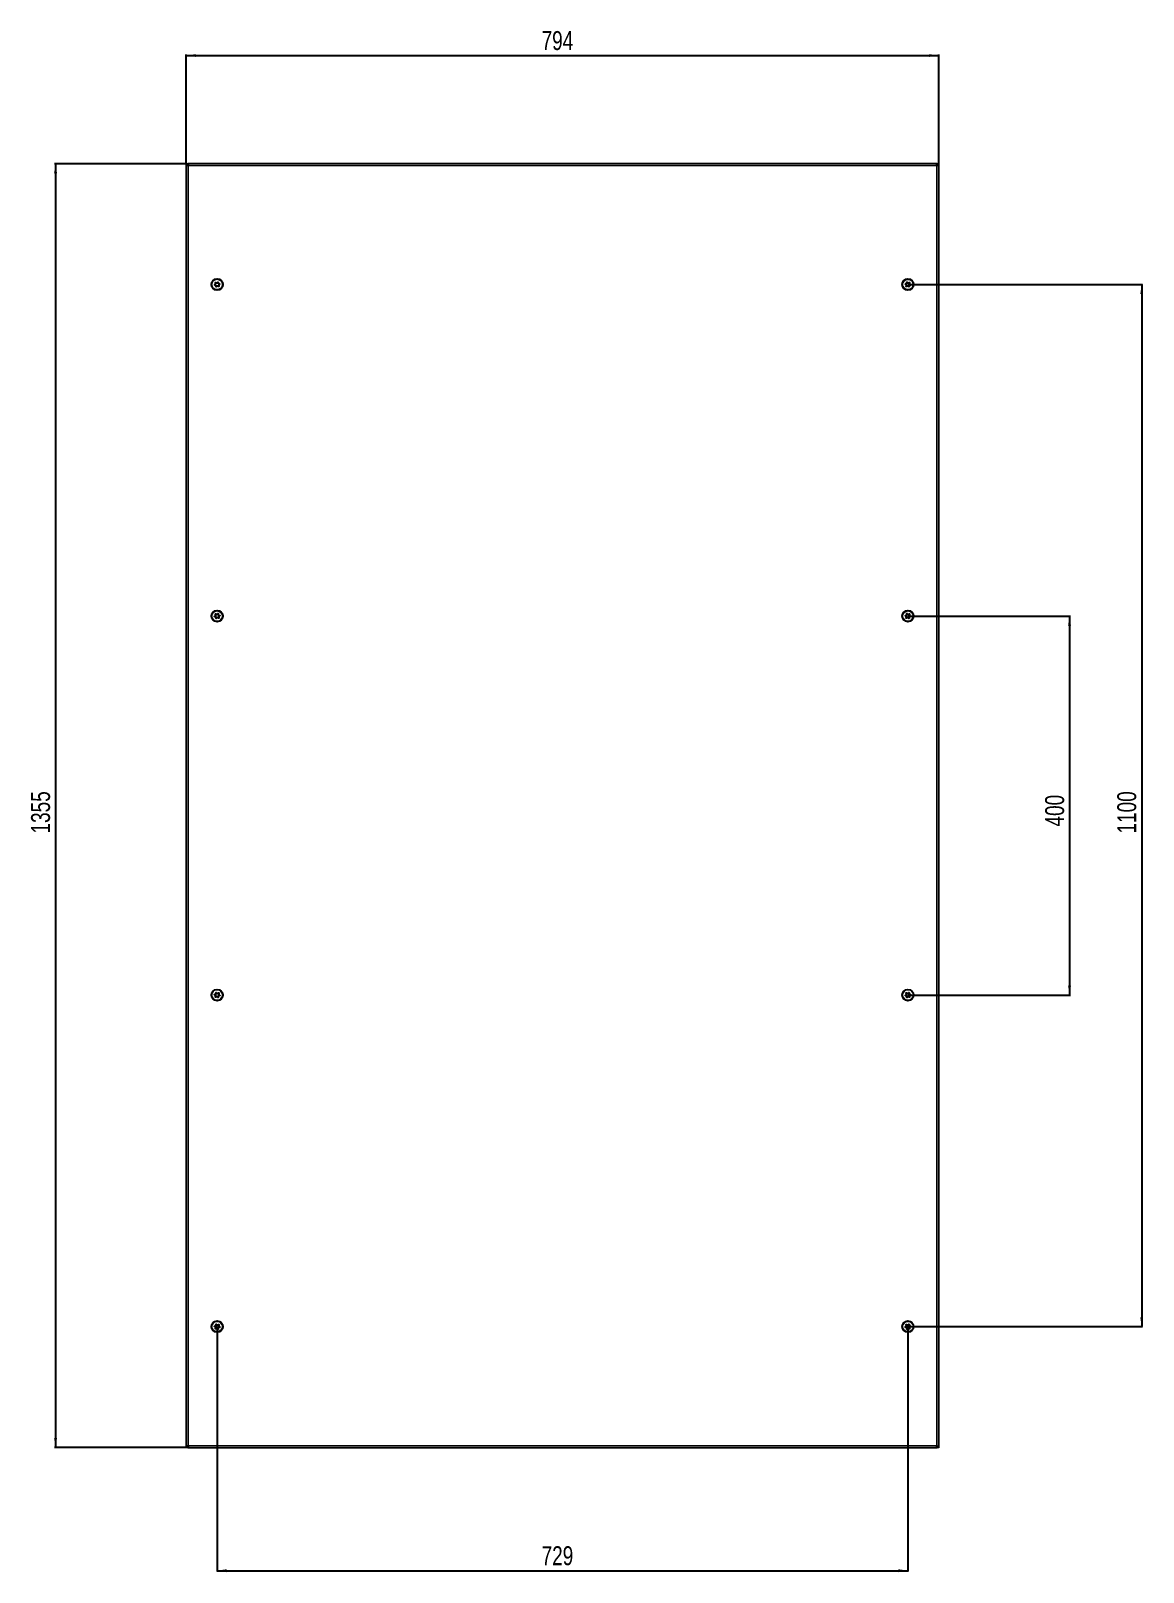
# Model space of a CAD drawing. Header units: millimetres. Extents: x -414 to 1791, y -491 to 1192.
# Drawn here: x -414 to 760, y -491 to 1136 of the extents above; entities that cross this region are included whole.
import ezdxf

# ---------------------------------------------------------------- set-up
doc = ezdxf.new("R2010")
doc.units = ezdxf.units.MM
doc.layers.add('FORMAT', color=7, linetype='Continuous')
doc.styles.add('SLDTEXTSTYLE0', font='TXT', dxfattribs={"width": 0.75})
doc.dimstyles.new('SLDDIMSTYLE1', dxfattribs={"dimtxt": 20, "dimasz": 10, "dimexe": 0, "dimexo": 0.0625, "dimgap": 5, "dimtad": 2, "dimdec": 1, "dimrnd": 1e-09, "dimzin": 12, "dimdsep": 46, "dimtxsty": 'SLDTEXTSTYLE0', "dimsah": 1, "dimcen": 0.09, "dimadec": 0, "dimazin": 3, "dimtfac": 1, "dimtofl": 0, "dimtmove": 0, "dimatfit": 3, "dimfxl": 0, "dimfrac": 2, "dimtolj": 1, "dimtzin": 12, "dimarcsym": 0})

# ---------------------------------------------------------------- blocks, each defined once
blk = doc.blocks.new('_D_1')
at = {"layer": 'FORMAT'}
for p, q in [((-249.9, 995.5), (-388.9, 995.5)), ((-387.9, 995.5), (-387.9, -359.5)), ((-249.9, -359.5), (-388.9, -359.5))]:
    blk.add_line(p, q, dxfattribs=at)
for points in [[(-387.9, 995.5), (-389.4, 985.5), (-386.3, 985.5)], [(-387.9, -359.5), (-386.3, -349.5), (-389.4, -349.5)]]:
    blk.add_solid(points, dxfattribs=at)
at = {"layer": 'FORMAT', "insert": (-413.7, 288.5), "char_height": 20, "attachment_point": 1, "rotation": 90, "style": 'SLDTEXTSTYLE0'}
blk.add_mtext('1355', dxfattribs=at)
blk = doc.blocks.new('_D_2')
at = {"layer": 'FORMAT'}
for p, q in [((-249.9, 995.5), (-249.9, 1110.7)), ((-249.9, 1109.7), (544.1, 1109.7)), ((544.1, 995.5), (544.1, 1110.7))]:
    blk.add_line(p, q, dxfattribs=at)
for points in [[(-249.9, 1109.7), (-239.9, 1108.2), (-239.9, 1111.2)], [(544.1, 1109.7), (534.1, 1111.2), (534.1, 1108.2)]]:
    blk.add_solid(points, dxfattribs=at)
at = {"layer": 'FORMAT', "insert": (125, 1135.5), "char_height": 20, "attachment_point": 1, "style": 'SLDTEXTSTYLE0'}
blk.add_mtext('794', dxfattribs=at)
blk = doc.blocks.new('_D_3')
at = {"layer": 'FORMAT'}
for p, q in [((511.6, 868), (759.3, 868)), ((758.3, 868), (758.3, -232)), ((511.6, -232), (759.3, -232))]:
    blk.add_line(p, q, dxfattribs=at)
for points in [[(758.3, 868), (756.8, 858), (759.8, 858)], [(758.3, -232), (759.8, -222), (756.8, -222)]]:
    blk.add_solid(points, dxfattribs=at)
at = {"layer": 'FORMAT', "insert": (732.5, 288.5), "char_height": 20, "attachment_point": 1, "rotation": 90, "style": 'SLDTEXTSTYLE0'}
blk.add_mtext('1100', dxfattribs=at)
blk = doc.blocks.new('_D_4')
at = {"layer": 'FORMAT'}
for p, q in [((-217.4, -232), (-217.4, -490.6)), ((511.6, -232), (511.6, -490.6)), ((-217.4, -489.6), (511.6, -489.6))]:
    blk.add_line(p, q, dxfattribs=at)
for points in [[(-217.4, -489.6), (-207.4, -491.2), (-207.4, -488.1)], [(511.6, -489.6), (501.6, -488.1), (501.6, -491.2)]]:
    blk.add_solid(points, dxfattribs=at)
at = {"layer": 'FORMAT', "insert": (125, -463.8), "char_height": 20, "attachment_point": 1, "style": 'SLDTEXTSTYLE0'}
blk.add_mtext('729', dxfattribs=at)
blk = doc.blocks.new('_D_5')
at = {"layer": 'FORMAT'}
for p, q in [((511.6, 518), (683.1, 518)), ((682.1, 518), (682.1, 118)), ((511.6, 118), (683.1, 118))]:
    blk.add_line(p, q, dxfattribs=at)
for points in [[(682.1, 518), (680.6, 508), (683.7, 508)], [(682.1, 118), (683.7, 128), (680.6, 128)]]:
    blk.add_solid(points, dxfattribs=at)
at = {"layer": 'FORMAT', "insert": (656.4, 295.9), "char_height": 20, "attachment_point": 1, "rotation": 90, "style": 'SLDTEXTSTYLE0'}
blk.add_mtext('400', dxfattribs=at)

msp = doc.modelspace()

# ---------------------------------------------------------------- linework, layer by layer
at = {"color": 7, "linetype": 'Continuous', "lineweight": 25}
for p, q in [((-249.87, 995.54), (-249.87, -359.46)), ((-249.87, 995.54), (-248.37, 995.54)), ((-248.17, 995.54), (-248.37, 995.54)), ((-248.17, 994.43), (-248.17, 995.54)), ((542.43, 995.54), (-248.17, 995.54)), ((542.43, 994.42), (542.43, 995.54)), ((542.63, 995.54), (542.44, 995.54)), ((542.63, 995.54), (544.13, 995.54)), ((544.13, -359.46), (544.13, 995.54)), ((-248.37, -359.46), (-249.87, -359.46)), ((-248.37, -359.46), (-248.17, -359.46)), ((-248.17, -358.35), (-248.17, -359.46)), ((-248.17, -359.46), (542.43, -359.46)), ((542.43, -358.35), (542.43, -359.46)), ((542.44, -359.46), (542.63, -359.46)), ((544.13, -359.46), (542.63, -359.46))]:
    msp.add_line(p, q, dxfattribs=at)
at = {"color": 8, "linetype": 'Continuous', "lineweight": 18}
for p, q in [((-247.77, 993.44), (-247.77, -357.36)), ((542.03, 993.44), (-247.77, 993.44)), ((542.03, -357.36), (542.03, 993.44)), ((-247.77, -357.36), (542.03, -357.36))]:
    msp.add_line(p, q, dxfattribs=at)
at = {"color": 7, "linetype": 'Continuous', "lineweight": 25}
for centre, radius in [((-217.37, 868.04), 6), ((-217.37, 868.04), 5.79), ((-217.37, 868.04), 1.85), ((511.63, 868.04), 6), ((511.63, 868.04), 5.78), ((511.63, 868.04), 1.85), ((-217.37, 518.04), 6), ((-217.37, 518.04), 5.78), ((511.63, 518.04), 6), ((511.63, 518.04), 5.78), ((-217.37, 518.04), 1.85), ((511.63, 518.04), 1.85), ((-217.37, 118.04), 6), ((-217.37, 118.04), 5.78), ((-217.37, 118.04), 1.85), ((511.63, 118.04), 6), ((511.63, 118.04), 5.79), ((511.63, 118.04), 1.85), ((-217.37, -231.96), 6), ((-217.37, -231.96), 5.78), ((511.63, -231.96), 6), ((511.63, -231.96), 5.79), ((-217.37, -231.96), 1.85), ((511.63, -231.96), 1.85)]:
    msp.add_circle(centre, radius, dxfattribs=at)
for points, knots in [([(-247.77, 993.44), (-248.04, 993.61), (-248.31, 993.79), (-248.83, 994.14), (-249.05, 994.31), (-249.45, 994.66), (-249.6, 994.84), (-249.81, 995.19), (-249.87, 995.36), (-249.87, 995.54)], [0, 0, 0, 0, 0.25, 0.25, 0.5, 0.5, 0.75, 0.75, 1, 1, 1, 1]), ([(-247.77, 993.44), (-247.92, 993.79), (-248.08, 994.14), (-248.3, 994.84), (-248.37, 995.19), (-248.37, 995.54)], [0, 0, 0, 0, 0.5, 0.5, 1, 1, 1, 1]), ([(-248.17, 995.54), (-248.13, 995.54), (-248.1, 995.48), (-248.03, 995.27), (-248, 995.12), (-247.93, 994.73), (-247.9, 994.5), (-247.83, 993.99), (-247.8, 993.71), (-247.77, 993.44)], [0, 0, 0, 0, 0.25, 0.25, 0.5, 0.5, 0.75, 0.75, 1, 1, 1, 1]), ([(542.03, 993.44), (542.07, 993.71), (542.1, 993.99), (542.17, 994.5), (542.2, 994.73), (542.27, 995.12), (542.3, 995.27), (542.37, 995.48), (542.4, 995.54), (542.43, 995.54)], [0, 0, 0, 0, 0.25, 0.25, 0.5, 0.5, 0.75, 0.75, 1, 1, 1, 1]), ([(544.13, 995.54), (544.13, 995.36), (544.08, 995.19), (543.87, 994.84), (543.71, 994.66), (543.32, 994.31), (543.09, 994.14), (542.58, 993.79), (542.31, 993.61), (542.03, 993.44)], [0, 0, 0, 0, 0.25, 0.25, 0.5, 0.5, 0.75, 0.75, 1, 1, 1, 1]), ([(542.63, 995.54), (542.63, 995.19), (542.57, 994.84), (542.35, 994.13), (542.19, 993.79), (542.03, 993.44)], [0, 0, 0, 0, 0.5, 0.5, 1, 1, 1, 1]), ([(-216.33, 870.64), (-216.34, 870.64), (-216.37, 870.65), (-216.42, 870.63), (-216.55, 870.56), (-216.84, 870.3), (-217.25, 869.95), (-217.87, 869.84), (-218.36, 870), (-218.72, 870.16), (-218.94, 870.25), (-219.04, 870.26), (-219.08, 870.25), (-219.11, 870.23), (-219.13, 870.2), (-219.14, 870.14), (-219.12, 869.87), (-219.01, 869.41), (-219.02, 868.7), (-219.5, 868.18), (-219.9, 867.92), (-220.1, 867.74), (-220.13, 867.68), (-220.14, 867.65), (-220.13, 867.61), (-220.11, 867.59), (-220.08, 867.56), (-220.01, 867.51), (-219.8, 867.43), (-219.44, 867.31), (-218.97, 867.08), (-218.6, 866.57), (-218.55, 866.03), (-218.51, 865.64), (-218.47, 865.5), (-218.43, 865.45), (-218.4, 865.43), (-218.36, 865.43), (-218.31, 865.45), (-218.18, 865.52), (-217.89, 865.77), (-217.48, 866.12), (-216.86, 866.24), (-216.37, 866.08), (-216.01, 865.92), (-215.79, 865.83), (-215.69, 865.82), (-215.65, 865.82), (-215.62, 865.84), (-215.61, 865.87), (-215.59, 865.94), (-215.61, 866.21), (-215.72, 866.67), (-215.72, 867.38), (-215.23, 867.9), (-214.83, 868.16), (-214.63, 868.34), (-214.6, 868.4), (-214.59, 868.43), (-214.6, 868.46), (-214.62, 868.49), (-214.65, 868.52), (-214.72, 868.56), (-214.93, 868.65), (-215.29, 868.77), (-215.76, 868.99), (-216.13, 869.5), (-216.19, 870.04), (-216.23, 870.43), (-216.27, 870.58), (-216.3, 870.62), (-216.32, 870.63), (-216.33, 870.64)], [0, 0, 0, 0, 0.0020087, 0.00442, 0.0093647, 0.0255282, 0.0677053, 0.0957862, 0.1246456, 0.1503415, 0.1605194, 0.1633943, 0.1656965, 0.1672448, 0.1688741, 0.1707699, 0.1786058, 0.2119941, 0.2499945, 0.2879948, 0.3213831, 0.329219, 0.3311148, 0.3327441, 0.3342924, 0.3362166, 0.3385353, 0.3413178, 0.349662, 0.3753578, 0.4042173, 0.4322982, 0.4744753, 0.4906388, 0.4966691, 0.49844, 0.5, 0.5020087, 0.50442, 0.5093647, 0.5255282, 0.5677053, 0.5957862, 0.6246456, 0.6503415, 0.6605194, 0.6633943, 0.6656965, 0.6672448, 0.6688741, 0.6707699, 0.6786058, 0.7119941, 0.7499945, 0.7879948, 0.8213831, 0.829219, 0.8311148, 0.8327441, 0.8342924, 0.8362166, 0.8385353, 0.8413178, 0.849662, 0.8753578, 0.9042173, 0.9322982, 0.9744753, 0.9906388, 0.9966691, 0.99844, 1, 1, 1, 1]), ([(510.6, 870.64), (510.59, 870.63), (510.56, 870.62), (510.53, 870.57), (510.49, 870.43), (510.45, 870.04), (510.4, 869.5), (510.03, 868.99), (509.56, 868.77), (509.19, 868.64), (508.97, 868.55), (508.89, 868.5), (508.87, 868.46), (508.86, 868.43), (508.87, 868.4), (508.9, 868.34), (509.1, 868.16), (509.5, 867.9), (509.98, 867.38), (509.99, 866.67), (509.88, 866.21), (509.86, 865.94), (509.87, 865.87), (509.89, 865.84), (509.92, 865.83), (509.95, 865.82), (510, 865.82), (510.08, 865.84), (510.29, 865.92), (510.64, 866.08), (511.13, 866.24), (511.75, 866.12), (512.16, 865.77), (512.46, 865.52), (512.59, 865.44), (512.64, 865.43), (512.68, 865.44), (512.71, 865.46), (512.73, 865.51), (512.77, 865.65), (512.81, 866.03), (512.87, 866.57), (513.24, 867.08), (513.71, 867.3), (514.08, 867.43), (514.3, 867.52), (514.37, 867.58), (514.4, 867.61), (514.41, 867.65), (514.4, 867.68), (514.37, 867.74), (514.17, 867.92), (513.77, 868.18), (513.28, 868.7), (513.28, 869.41), (513.39, 869.87), (513.41, 870.14), (513.39, 870.2), (513.38, 870.23), (513.35, 870.25), (513.31, 870.26), (513.27, 870.25), (513.19, 870.24), (512.98, 870.16), (512.63, 870), (512.14, 869.84), (511.52, 869.95), (511.11, 870.31), (510.81, 870.56), (510.68, 870.63), (510.63, 870.65), (510.61, 870.64), (510.6, 870.64)], [0, 0, 0, 0, 0.0020087, 0.00442, 0.0093647, 0.0255282, 0.0677053, 0.0957862, 0.1246456, 0.1503415, 0.1605194, 0.1633943, 0.1656965, 0.1672448, 0.1688741, 0.1707699, 0.1786058, 0.2119941, 0.2499945, 0.2879948, 0.3213831, 0.329219, 0.3311148, 0.3327441, 0.3342924, 0.3362166, 0.3385353, 0.3413178, 0.349662, 0.3753578, 0.4042173, 0.4322982, 0.4744753, 0.4906388, 0.4966691, 0.49844, 0.5, 0.5020087, 0.50442, 0.5093647, 0.5255282, 0.5677053, 0.5957862, 0.6246456, 0.6503415, 0.6605194, 0.6633943, 0.6656965, 0.6672448, 0.6688741, 0.6707699, 0.6786058, 0.7119941, 0.7499945, 0.7879948, 0.8213831, 0.829219, 0.8311148, 0.8327441, 0.8342924, 0.8362166, 0.8385353, 0.8413178, 0.849662, 0.8753578, 0.9042173, 0.9322982, 0.9744753, 0.9906388, 0.9966691, 0.99844, 1, 1, 1, 1]), ([(-216.33, 520.64), (-216.34, 520.64), (-216.37, 520.65), (-216.42, 520.63), (-216.55, 520.56), (-216.84, 520.3), (-217.25, 519.95), (-217.87, 519.84), (-218.36, 520), (-218.72, 520.16), (-218.94, 520.25), (-219.04, 520.26), (-219.08, 520.25), (-219.11, 520.23), (-219.13, 520.2), (-219.14, 520.14), (-219.12, 519.87), (-219.01, 519.41), (-219.02, 518.7), (-219.5, 518.18), (-219.9, 517.92), (-220.1, 517.74), (-220.13, 517.68), (-220.14, 517.65), (-220.13, 517.61), (-220.11, 517.59), (-220.08, 517.56), (-220.01, 517.51), (-219.8, 517.43), (-219.44, 517.31), (-218.97, 517.08), (-218.6, 516.57), (-218.55, 516.03), (-218.51, 515.64), (-218.47, 515.5), (-218.43, 515.45), (-218.4, 515.43), (-218.36, 515.43), (-218.31, 515.45), (-218.18, 515.52), (-217.89, 515.77), (-217.48, 516.12), (-216.86, 516.24), (-216.37, 516.08), (-216.01, 515.92), (-215.79, 515.83), (-215.69, 515.82), (-215.65, 515.82), (-215.62, 515.84), (-215.61, 515.87), (-215.59, 515.94), (-215.61, 516.21), (-215.72, 516.67), (-215.72, 517.38), (-215.23, 517.9), (-214.83, 518.16), (-214.63, 518.34), (-214.6, 518.4), (-214.59, 518.43), (-214.6, 518.46), (-214.62, 518.49), (-214.65, 518.52), (-214.72, 518.56), (-214.93, 518.65), (-215.29, 518.77), (-215.76, 518.99), (-216.13, 519.5), (-216.19, 520.04), (-216.23, 520.43), (-216.27, 520.58), (-216.3, 520.62), (-216.32, 520.63), (-216.33, 520.64)], [0, 0, 0, 0, 0.0020087, 0.00442, 0.0093647, 0.0255282, 0.0677053, 0.0957862, 0.1246456, 0.1503415, 0.1605194, 0.1633943, 0.1656965, 0.1672448, 0.1688741, 0.1707699, 0.1786058, 0.2119941, 0.2499945, 0.2879948, 0.3213831, 0.329219, 0.3311148, 0.3327441, 0.3342924, 0.3362166, 0.3385353, 0.3413178, 0.349662, 0.3753578, 0.4042173, 0.4322982, 0.4744753, 0.4906388, 0.4966691, 0.49844, 0.5, 0.5020087, 0.50442, 0.5093647, 0.5255282, 0.5677053, 0.5957862, 0.6246456, 0.6503415, 0.6605194, 0.6633943, 0.6656965, 0.6672448, 0.6688741, 0.6707699, 0.6786058, 0.7119941, 0.7499945, 0.7879948, 0.8213831, 0.829219, 0.8311148, 0.8327441, 0.8342924, 0.8362166, 0.8385353, 0.8413178, 0.849662, 0.8753578, 0.9042173, 0.9322982, 0.9744753, 0.9906388, 0.9966691, 0.99844, 1, 1, 1, 1]), ([(510.6, 520.64), (510.59, 520.63), (510.56, 520.62), (510.53, 520.57), (510.49, 520.43), (510.45, 520.04), (510.4, 519.5), (510.03, 518.99), (509.56, 518.77), (509.19, 518.64), (508.97, 518.55), (508.89, 518.5), (508.87, 518.46), (508.86, 518.43), (508.87, 518.4), (508.9, 518.34), (509.1, 518.16), (509.5, 517.9), (509.98, 517.38), (509.99, 516.67), (509.88, 516.21), (509.86, 515.94), (509.87, 515.87), (509.89, 515.84), (509.92, 515.83), (509.95, 515.82), (510, 515.82), (510.08, 515.84), (510.29, 515.92), (510.64, 516.08), (511.13, 516.24), (511.75, 516.12), (512.16, 515.77), (512.46, 515.52), (512.59, 515.44), (512.64, 515.43), (512.68, 515.44), (512.71, 515.46), (512.73, 515.51), (512.77, 515.65), (512.81, 516.03), (512.87, 516.57), (513.24, 517.08), (513.71, 517.3), (514.08, 517.43), (514.3, 517.52), (514.37, 517.58), (514.4, 517.61), (514.41, 517.65), (514.4, 517.68), (514.37, 517.74), (514.17, 517.92), (513.77, 518.18), (513.28, 518.7), (513.28, 519.41), (513.39, 519.87), (513.41, 520.14), (513.39, 520.2), (513.38, 520.23), (513.35, 520.25), (513.31, 520.26), (513.27, 520.25), (513.19, 520.24), (512.98, 520.16), (512.63, 520), (512.14, 519.84), (511.52, 519.95), (511.11, 520.31), (510.81, 520.56), (510.68, 520.63), (510.63, 520.65), (510.61, 520.64), (510.6, 520.64)], [0, 0, 0, 0, 0.0020087, 0.00442, 0.0093647, 0.0255282, 0.0677053, 0.0957862, 0.1246456, 0.1503415, 0.1605194, 0.1633943, 0.1656965, 0.1672448, 0.1688741, 0.1707699, 0.1786058, 0.2119941, 0.2499945, 0.2879948, 0.3213831, 0.329219, 0.3311148, 0.3327441, 0.3342924, 0.3362166, 0.3385353, 0.3413178, 0.349662, 0.3753578, 0.4042173, 0.4322982, 0.4744753, 0.4906388, 0.4966691, 0.49844, 0.5, 0.5020087, 0.50442, 0.5093647, 0.5255282, 0.5677053, 0.5957862, 0.6246456, 0.6503415, 0.6605194, 0.6633943, 0.6656965, 0.6672448, 0.6688741, 0.6707699, 0.6786058, 0.7119941, 0.7499945, 0.7879948, 0.8213831, 0.829219, 0.8311148, 0.8327441, 0.8342924, 0.8362166, 0.8385353, 0.8413178, 0.849662, 0.8753578, 0.9042173, 0.9322982, 0.9744753, 0.9906388, 0.9966691, 0.99844, 1, 1, 1, 1]), ([(-216.33, 115.44), (-216.32, 115.44), (-216.29, 115.46), (-216.27, 115.51), (-216.22, 115.65), (-216.19, 116.03), (-216.13, 116.57), (-215.76, 117.08), (-215.29, 117.3), (-214.92, 117.43), (-214.7, 117.52), (-214.63, 117.58), (-214.6, 117.61), (-214.59, 117.65), (-214.6, 117.68), (-214.63, 117.74), (-214.83, 117.92), (-215.23, 118.18), (-215.72, 118.7), (-215.72, 119.41), (-215.61, 119.87), (-215.59, 120.14), (-215.61, 120.2), (-215.62, 120.23), (-215.65, 120.25), (-215.69, 120.26), (-215.73, 120.25), (-215.81, 120.24), (-216.02, 120.16), (-216.37, 120), (-216.86, 119.84), (-217.48, 119.95), (-217.89, 120.31), (-218.19, 120.56), (-218.32, 120.64), (-218.37, 120.64), (-218.41, 120.64), (-218.44, 120.62), (-218.47, 120.57), (-218.51, 120.43), (-218.55, 120.04), (-218.6, 119.5), (-218.97, 118.99), (-219.44, 118.77), (-219.81, 118.64), (-220.03, 118.55), (-220.11, 118.5), (-220.13, 118.46), (-220.14, 118.43), (-220.13, 118.4), (-220.1, 118.34), (-219.9, 118.16), (-219.5, 117.9), (-219.02, 117.38), (-219.01, 116.67), (-219.12, 116.21), (-219.14, 115.94), (-219.13, 115.87), (-219.11, 115.84), (-219.08, 115.83), (-219.05, 115.82), (-219, 115.82), (-218.92, 115.84), (-218.71, 115.92), (-218.36, 116.08), (-217.87, 116.24), (-217.25, 116.12), (-216.84, 115.77), (-216.54, 115.51), (-216.42, 115.44), (-216.36, 115.43), (-216.34, 115.43), (-216.33, 115.44)], [0, 0, 0, 0, 0.0020087, 0.00442, 0.0093647, 0.0255282, 0.0677053, 0.0957862, 0.1246456, 0.1503415, 0.1605194, 0.1633943, 0.1656965, 0.1672448, 0.1688741, 0.1707699, 0.1786058, 0.2119941, 0.2499945, 0.2879948, 0.3213831, 0.329219, 0.3311148, 0.3327441, 0.3342924, 0.3362166, 0.3385353, 0.3413178, 0.349662, 0.3753578, 0.4042173, 0.4322982, 0.4744753, 0.4906388, 0.4966691, 0.49844, 0.5, 0.5020087, 0.50442, 0.5093647, 0.5255282, 0.5677053, 0.5957862, 0.6246456, 0.6503415, 0.6605194, 0.6633943, 0.6656965, 0.6672448, 0.6688741, 0.6707699, 0.6786058, 0.7119941, 0.7499945, 0.7879948, 0.8213831, 0.829219, 0.8311148, 0.8327441, 0.8342924, 0.8362166, 0.8385353, 0.8413178, 0.849662, 0.8753578, 0.9042173, 0.9322982, 0.9744753, 0.9906388, 0.9966691, 0.99844, 1, 1, 1, 1]), ([(510.6, 115.44), (510.61, 115.43), (510.63, 115.43), (510.69, 115.45), (510.82, 115.52), (511.11, 115.77), (511.52, 116.12), (512.14, 116.24), (512.63, 116.08), (512.99, 115.92), (513.21, 115.83), (513.31, 115.82), (513.35, 115.82), (513.38, 115.84), (513.39, 115.87), (513.41, 115.94), (513.39, 116.21), (513.28, 116.67), (513.28, 117.38), (513.77, 117.9), (514.17, 118.16), (514.37, 118.34), (514.4, 118.4), (514.41, 118.43), (514.4, 118.46), (514.38, 118.49), (514.35, 118.52), (514.28, 118.56), (514.07, 118.65), (513.71, 118.77), (513.24, 118.99), (512.87, 119.5), (512.81, 120.04), (512.77, 120.43), (512.73, 120.58), (512.7, 120.62), (512.67, 120.64), (512.63, 120.65), (512.58, 120.63), (512.45, 120.56), (512.16, 120.3), (511.75, 119.95), (511.13, 119.84), (510.64, 120), (510.28, 120.16), (510.06, 120.25), (509.96, 120.26), (509.92, 120.25), (509.89, 120.23), (509.87, 120.2), (509.86, 120.14), (509.88, 119.87), (509.99, 119.41), (509.98, 118.7), (509.5, 118.18), (509.1, 117.92), (508.9, 117.74), (508.87, 117.68), (508.86, 117.65), (508.87, 117.61), (508.89, 117.59), (508.92, 117.56), (508.99, 117.51), (509.2, 117.43), (509.56, 117.31), (510.03, 117.08), (510.4, 116.57), (510.45, 116.03), (510.49, 115.64), (510.54, 115.5), (510.57, 115.45), (510.59, 115.44), (510.6, 115.44)], [0, 0, 0, 0, 0.0020087, 0.00442, 0.0093647, 0.0255282, 0.0677053, 0.0957862, 0.1246456, 0.1503415, 0.1605194, 0.1633943, 0.1656965, 0.1672448, 0.1688741, 0.1707699, 0.1786058, 0.2119941, 0.2499945, 0.2879948, 0.3213831, 0.329219, 0.3311148, 0.3327441, 0.3342924, 0.3362166, 0.3385353, 0.3413178, 0.349662, 0.3753578, 0.4042173, 0.4322982, 0.4744753, 0.4906388, 0.4966691, 0.49844, 0.5, 0.5020087, 0.50442, 0.5093647, 0.5255282, 0.5677053, 0.5957862, 0.6246456, 0.6503415, 0.6605194, 0.6633943, 0.6656965, 0.6672448, 0.6688741, 0.6707699, 0.6786058, 0.7119941, 0.7499945, 0.7879948, 0.8213831, 0.829219, 0.8311148, 0.8327441, 0.8342924, 0.8362166, 0.8385353, 0.8413178, 0.849662, 0.8753578, 0.9042173, 0.9322982, 0.9744753, 0.9906388, 0.9966691, 0.99844, 1, 1, 1, 1]), ([(-216.33, -234.56), (-216.32, -234.56), (-216.29, -234.54), (-216.27, -234.49), (-216.22, -234.35), (-216.19, -233.97), (-216.13, -233.43), (-215.76, -232.92), (-215.29, -232.7), (-214.92, -232.57), (-214.7, -232.48), (-214.63, -232.42), (-214.6, -232.39), (-214.59, -232.35), (-214.6, -232.32), (-214.63, -232.26), (-214.83, -232.08), (-215.23, -231.82), (-215.72, -231.3), (-215.72, -230.59), (-215.61, -230.13), (-215.59, -229.86), (-215.61, -229.8), (-215.62, -229.77), (-215.65, -229.75), (-215.69, -229.74), (-215.73, -229.75), (-215.81, -229.76), (-216.02, -229.84), (-216.37, -230), (-216.86, -230.16), (-217.48, -230.05), (-217.89, -229.69), (-218.19, -229.44), (-218.32, -229.36), (-218.37, -229.36), (-218.41, -229.36), (-218.44, -229.38), (-218.47, -229.43), (-218.51, -229.57), (-218.55, -229.96), (-218.6, -230.5), (-218.97, -231.01), (-219.44, -231.23), (-219.81, -231.36), (-220.03, -231.45), (-220.11, -231.5), (-220.13, -231.54), (-220.14, -231.57), (-220.13, -231.6), (-220.1, -231.66), (-219.9, -231.84), (-219.5, -232.1), (-219.02, -232.62), (-219.01, -233.33), (-219.12, -233.79), (-219.14, -234.06), (-219.13, -234.13), (-219.11, -234.16), (-219.08, -234.17), (-219.05, -234.18), (-219, -234.18), (-218.92, -234.16), (-218.71, -234.08), (-218.36, -233.92), (-217.87, -233.76), (-217.25, -233.88), (-216.84, -234.23), (-216.54, -234.49), (-216.42, -234.56), (-216.36, -234.57), (-216.34, -234.57), (-216.33, -234.56)], [0, 0, 0, 0, 0.0020087, 0.00442, 0.0093647, 0.0255282, 0.0677053, 0.0957862, 0.1246456, 0.1503415, 0.1605194, 0.1633943, 0.1656965, 0.1672448, 0.1688741, 0.1707699, 0.1786058, 0.2119941, 0.2499945, 0.2879948, 0.3213831, 0.329219, 0.3311148, 0.3327441, 0.3342924, 0.3362166, 0.3385353, 0.3413178, 0.349662, 0.3753578, 0.4042173, 0.4322982, 0.4744753, 0.4906388, 0.4966691, 0.49844, 0.5, 0.5020087, 0.50442, 0.5093647, 0.5255282, 0.5677053, 0.5957862, 0.6246456, 0.6503415, 0.6605194, 0.6633943, 0.6656965, 0.6672448, 0.6688741, 0.6707699, 0.6786058, 0.7119941, 0.7499945, 0.7879948, 0.8213831, 0.829219, 0.8311148, 0.8327441, 0.8342924, 0.8362166, 0.8385353, 0.8413178, 0.849662, 0.8753578, 0.9042173, 0.9322982, 0.9744753, 0.9906388, 0.9966691, 0.99844, 1, 1, 1, 1]), ([(510.6, -234.56), (510.61, -234.57), (510.63, -234.57), (510.69, -234.55), (510.82, -234.48), (511.11, -234.23), (511.52, -233.88), (512.14, -233.76), (512.63, -233.92), (512.99, -234.08), (513.21, -234.17), (513.31, -234.18), (513.35, -234.18), (513.38, -234.16), (513.39, -234.13), (513.41, -234.06), (513.39, -233.79), (513.28, -233.33), (513.28, -232.62), (513.77, -232.1), (514.17, -231.84), (514.37, -231.66), (514.4, -231.6), (514.41, -231.57), (514.4, -231.54), (514.38, -231.51), (514.35, -231.48), (514.28, -231.44), (514.07, -231.35), (513.71, -231.23), (513.24, -231.01), (512.87, -230.5), (512.81, -229.96), (512.77, -229.57), (512.73, -229.42), (512.7, -229.38), (512.67, -229.36), (512.63, -229.35), (512.58, -229.37), (512.45, -229.44), (512.16, -229.7), (511.75, -230.05), (511.13, -230.16), (510.64, -230), (510.28, -229.84), (510.06, -229.75), (509.96, -229.74), (509.92, -229.75), (509.89, -229.77), (509.87, -229.8), (509.86, -229.86), (509.88, -230.13), (509.99, -230.59), (509.98, -231.3), (509.5, -231.82), (509.1, -232.08), (508.9, -232.26), (508.87, -232.32), (508.86, -232.35), (508.87, -232.39), (508.89, -232.41), (508.92, -232.44), (508.99, -232.49), (509.2, -232.57), (509.56, -232.69), (510.03, -232.92), (510.4, -233.43), (510.45, -233.97), (510.49, -234.36), (510.54, -234.5), (510.57, -234.55), (510.59, -234.56), (510.6, -234.56)], [0, 0, 0, 0, 0.0020087, 0.00442, 0.0093647, 0.0255282, 0.0677053, 0.0957862, 0.1246456, 0.1503415, 0.1605194, 0.1633943, 0.1656965, 0.1672448, 0.1688741, 0.1707699, 0.1786058, 0.2119941, 0.2499945, 0.2879948, 0.3213831, 0.329219, 0.3311148, 0.3327441, 0.3342924, 0.3362166, 0.3385353, 0.3413178, 0.349662, 0.3753578, 0.4042173, 0.4322982, 0.4744753, 0.4906388, 0.4966691, 0.49844, 0.5, 0.5020087, 0.50442, 0.5093647, 0.5255282, 0.5677053, 0.5957862, 0.6246456, 0.6503415, 0.6605194, 0.6633943, 0.6656965, 0.6672448, 0.6688741, 0.6707699, 0.6786058, 0.7119941, 0.7499945, 0.7879948, 0.8213831, 0.829219, 0.8311148, 0.8327441, 0.8342924, 0.8362166, 0.8385353, 0.8413178, 0.849662, 0.8753578, 0.9042173, 0.9322982, 0.9744753, 0.9906388, 0.9966691, 0.99844, 1, 1, 1, 1]), ([(-249.87, -359.46), (-249.87, -359.29), (-249.81, -359.11), (-249.6, -358.76), (-249.45, -358.59), (-249.06, -358.24), (-248.82, -358.06), (-248.32, -357.71), (-248.04, -357.54), (-247.77, -357.36)], [0, 0, 0, 0, 0.25, 0.25, 0.5, 0.5, 0.75, 0.75, 1, 1, 1, 1]), ([(-248.37, -359.46), (-248.37, -359.29), (-248.35, -359.11), (-248.29, -358.76), (-248.25, -358.59), (-248.14, -358.24), (-248.07, -358.06), (-247.92, -357.71), (-247.84, -357.54), (-247.77, -357.36)], [0, 0, 0, 0, 0.25, 0.25, 0.5, 0.5, 0.75, 0.75, 1, 1, 1, 1]), ([(-247.77, -357.36), (-247.8, -357.64), (-247.83, -357.91), (-247.9, -358.42), (-247.93, -358.65), (-248, -359.04), (-248.03, -359.2), (-248.1, -359.41), (-248.13, -359.46), (-248.17, -359.46)], [0, 0, 0, 0, 0.25, 0.25, 0.5, 0.5, 0.75, 0.75, 1, 1, 1, 1]), ([(542.43, -359.46), (542.4, -359.46), (542.37, -359.41), (542.3, -359.2), (542.27, -359.04), (542.2, -358.65), (542.17, -358.42), (542.1, -357.91), (542.07, -357.64), (542.03, -357.36)], [0, 0, 0, 0, 0.25, 0.25, 0.5, 0.5, 0.75, 0.75, 1, 1, 1, 1]), ([(542.03, -357.36), (542.31, -357.54), (542.58, -357.71), (543.09, -358.06), (543.32, -358.24), (543.71, -358.59), (543.87, -358.76), (544.08, -359.11), (544.13, -359.29), (544.13, -359.46)], [0, 0, 0, 0, 0.25, 0.25, 0.5, 0.5, 0.75, 0.75, 1, 1, 1, 1]), ([(542.03, -357.36), (542.19, -357.71), (542.35, -358.06), (542.57, -358.77), (542.63, -359.11), (542.63, -359.46)], [0, 0, 0, 0, 0.5, 0.5, 1, 1, 1, 1])]:
    msp.add_open_spline(points, degree=3, knots=knots, dxfattribs=at)

# ---------------------------------------------------------------- dimensions: what is measured, and where the dimension line sits
at = {"layer": 'FORMAT'}
for base, p1, p2, picture, middle in [((544.13, 1109.7), (-249.87, 995.54), (544.13, 995.54), '_D_2', (147.13, 1109.7)), ((511.63, -489.63), (-217.37, -231.96), (511.63, -231.96), '_D_4', (147.13, -489.63))]:
    dim = msp.add_linear_dim(base=base, p1=p1, p2=p2, dimstyle='SLDDIMSTYLE1', dxfattribs=at)
    dim.commit()
    dim.dimension.update_dxf_attribs({"geometry": picture, "text_midpoint": middle, "dimtype": 160})
for base, p1, p2, picture, middle in [((-387.87, -359.46), (-249.87, 995.54), (-249.87, -359.46), '_D_1', (-387.87, 318.04)), ((758.31, -231.96), (511.63, 868.04), (511.63, -231.96), '_D_3', (758.31, 318.04)), ((682.14, 118.04), (511.63, 518.04), (511.63, 118.04), '_D_5', (682.14, 318.04))]:
    dim = msp.add_linear_dim(base=base, p1=p1, p2=p2, angle=90, dimstyle='SLDDIMSTYLE1', dxfattribs=at)
    dim.commit()
    dim.dimension.update_dxf_attribs({"geometry": picture, "text_midpoint": middle, "dimtype": 160})

doc.saveas('drawing.dxf')
